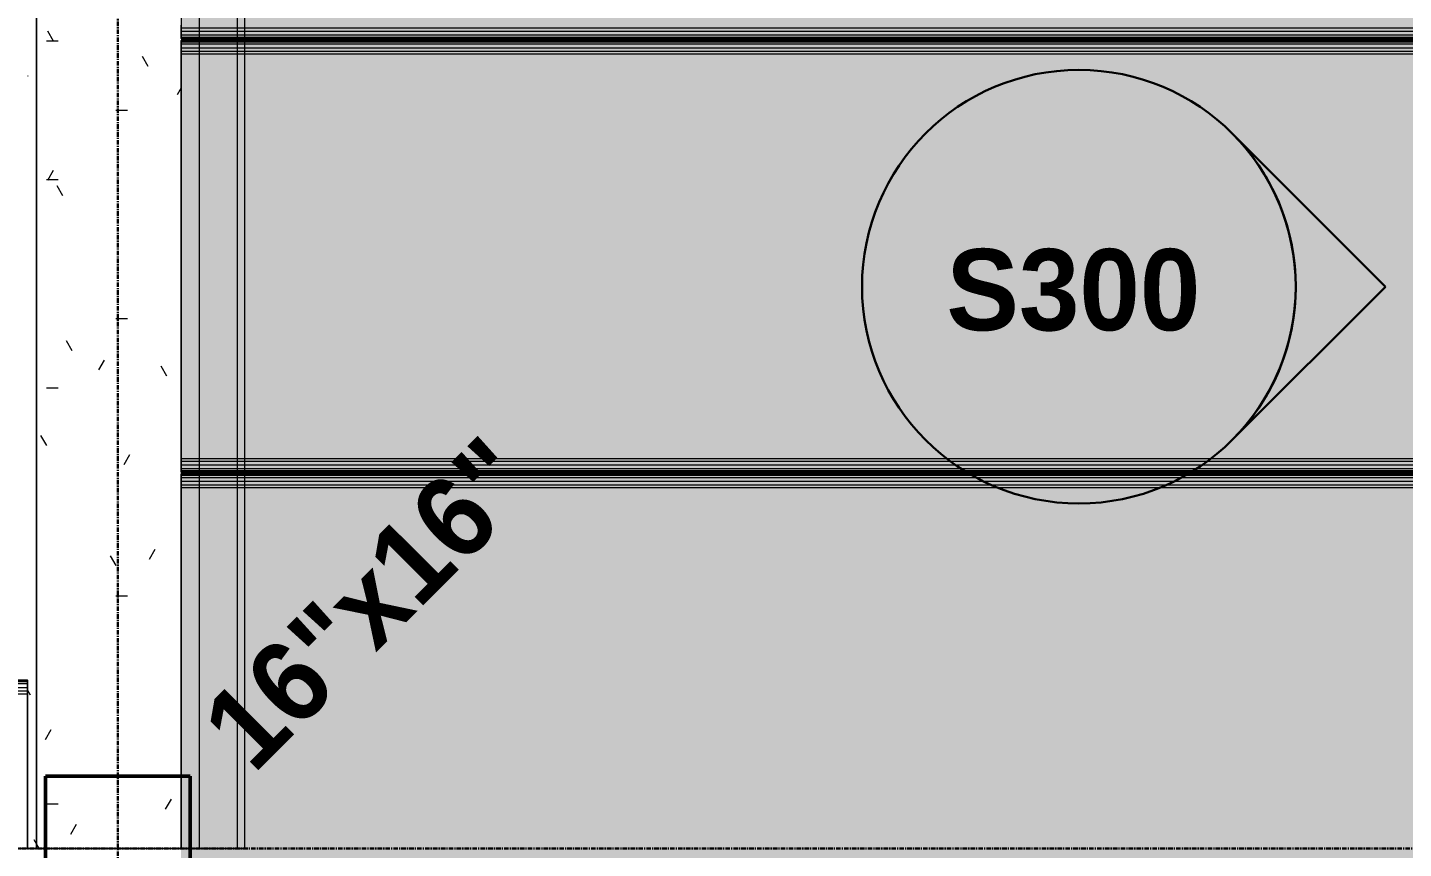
# Model space of a CAD drawing. Header units: inches. Extents: x -15746 to 650, y -81 to 12338.
# Drawn here: x -2183.3 to -2031, y 10839.2 to 10930.1 of the extents above; entities that cross this region are included whole.
import ezdxf

# ---------------------------------------------------------------- set-up
doc = ezdxf.new("R2010")
doc.units = ezdxf.units.IN
doc.header["$MEASUREMENT"] = 0
doc.linetypes.add('Grid Line 1_2_', pattern=[0.875, 0.5, -0.125, 0.125, -0.125])
for name, color, linetype, lineweight in [('G-ANNO-SYMB', 111, 'Continuous', 30), ('S-BEAM', 12, 'Continuous', 9), ('S-COLS', 52, 'Continuous', 9), ('S-COLS-IDEN', 171, 'Continuous', 30), ('S-GRID', 1, 'Continuous', 9)]:
    doc.layers.add(name, color=color, linetype=linetype, lineweight=lineweight)
doc.styles.add('Century Gothic_B', font='', dxfattribs={"height": 9})
doc.styles.get('Century Gothic_B').set_extended_font_data('Century Gothic', bold=True)
pattern_1 = [(270, (-11013.189, -2173.324), (7.68, -30.72), [1.267, -21.773, 1.267, -21.773, -122.88]), (270, (-11013.189, -2173.324), (7.68, -30.72), [-46.08, 1.267, -44.813, 1.267, -21.773, -53.76]), (270, (-11013.189, -2173.324), (7.68, -30.72), [-115.2, 1.267, -14.093, 1.267, -37.133]), (30, (-11009.349, -2184.844), (22.7643004, 22.011075), [1.267, -21.773, 1.267, -21.773, -122.88]), (30, (-11009.349, -2184.844), (22.7643004, 22.011075), [-46.08, 1.267, -44.813, 1.267, -21.773, -53.76]), (30, (-11009.349, -2184.844), (22.7643004, 22.011075), [-115.2, 1.267, -14.093, 1.267, -37.133]), (150, (-10993.989, -2188.684), (-30.4443004, 8.708925), [1.267, -21.773, 1.267, -21.773, -122.88]), (150, (-10993.989, -2188.684), (-30.4443004, 8.708925), [-46.08, 1.267, -44.813, 1.267, -21.773, -53.76]), (150, (-10993.989, -2188.684), (-30.4443004, 8.708925), [-115.2, 1.267, -14.093, 1.267, -37.133])]

# ---------------------------------------------------------------- blocks, each defined once
blk = doc.blocks.new('034100 - Precast Structural Concrete - Column - Corbels - 16_x16_-1702002-FRAMING PLAN - 1ST FLOOR')
at = {"layer": 'S-COLS'}
for p, q in [((-8.91, 8.98), (-8.98, 8.98)), ((-8.98, 8.98), (-8.98, -7.02)), ((6.94, 8.98), (-8.91, 8.98)), ((7.02, 8.98), (6.94, 8.98)), ((7.02, -7.02), (7.02, 8.98)), ((-8.98, -7.02), (-8.91, -7.02)), ((-8.91, -7.02), (6.94, -7.02)), ((6.94, -7.02), (7.02, -7.02))]:
    blk.add_line(p, q, dxfattribs=at)
at = {"layer": 'S-COLS', "lineweight": 50}
for p, q in [((-8.98, -7.02), (-8.98, 8.98)), ((-8.98, 8.98), (-8.91, 8.98)), ((-8.91, 8.98), (6.94, 8.98)), ((6.94, 8.98), (7.02, 8.98)), ((7.02, 8.98), (7.02, -7.02)), ((-8.91, -7.02), (-8.98, -7.02)), ((6.94, -7.02), (-8.91, -7.02)), ((7.02, -7.02), (6.94, -7.02))]:
    blk.add_line(p, q, dxfattribs=at)
blk = doc.blocks.new('034100 - Precast Structural Concrete - Solid Plank - 12_-V138-FRAMING PLAN - 1ST FLOOR')
at = {"layer": 'S-BEAM'}
for p, q in [((303, 23.94), (307, 23.94)), ((303, 23.9), (307, 23.9)), ((303, 23.76), (307, 23.76)), ((303, 23.76), (307, 23.76)), ((303, 23.52), (307, 23.52)), ((303, 23.09), (307, 23.09)), ((303, 23.09), (307, 23.09)), ((307, 23.9), (307, 23.94)), ((307, 23.52), (307, 23.9)), ((307, 23.9), (307, 23.76)), ((307, 23.76), (307, 23.52)), ((307, 23.52), (307, 22.7)), ((307, 5.27), (307, 23.52)), ((307, 22.7), (307, 23.09)), ((307, 23.09), (307, 22.7)), ((303, 22.7), (307, 22.7)), ((303, 22.4), (307, 22.4)), ((307, 22.7), (307, 22.4)), ((307, 22.4), (307, 5.27))]:
    blk.add_line(p, q, dxfattribs=at)
blk = doc.blocks.new('034100 - Precast Structural Concrete - Inverted Tee - IT 28IT32 _7_F _ 11_B SHELF_-1871308-FRAMING PLAN - 1ST FLOOR')
at = {"layer": 'S-BEAM'}
h = blk.add_hatch(dxfattribs=at)
h.set_pattern_fill('FP_27', color=256, style=0, pattern_type=2)
h.set_pattern_definition(pattern_1)
h.paths.add_polyline_path([(-174, 10), (-174, 8), (-166, 8), (-166, -7), (-132.5, -7), (-132.5, -13.21), (-132.38, -13.21), (-132.34, -7), (-84.5, -7), (-84.5, -13.21), (-84.38, -13.21), (-84.34, -7), (-36.5, -7), (-36.5, -13.21), (-36.38, -13.21), (-36.34, -7), (11.5, -7), (11.5, -13.21), (11.62, -13.21), (11.66, -7), (59.5, -7), (59.5, -13.21), (59.62, -13.21), (59.66, -7), (107.5, -7), (107.5, -13.21), (107.62, -13.21), (107.66, -7), (155.5, -7), (155.5, -13.21), (155.62, -13.21), (155.66, -7), (166, -7), (166, 8), (174, 8), (174, 10), (-166.08, 10)], flags=0)
h = blk.add_hatch(dxfattribs=at)
h.set_pattern_fill('FP_27', color=256, style=0, pattern_type=2)
h.set_pattern_definition(pattern_1)
h.paths.add_polyline_path([(-174, 8), (-174, -7), (-166, -7), (-166, 8), (-166.08, 8)], flags=0)
h.paths.add_polyline_path([(166, 8), (166, -7), (174, -7), (174, 8), (166.08, 8)], flags=0)
h = blk.add_hatch(dxfattribs=at)
h.set_pattern_fill('FP_28', color=256, style=0, pattern_type=2)
h.set_pattern_definition([(270, (-11013.189, -1038.268), (7.68, -21.722), [0.896, -15.396, 0.896, -15.396, -86.889]), (270, (-11013.189, -1038.268), (7.68, -21.722), [-32.583, 0.896, -31.687, 0.896, -15.396, -38.014]), (270, (-11013.189, -1038.268), (7.68, -21.722), [-81.459, 0.896, -9.965, 0.896, -26.257]), (22.208, (-11009.349, -1046.414), (26.0559108, 16.9086766), [1.185, -20.367, 1.185, -135.31]), (22.208, (-11009.349, -1046.414), (26.0559108, 16.9086766), [-22.737, -20.367, 1.185, -41.919, -71.84]), (22.208, (-11009.349, -1046.414), (26.0559108, 16.9086766), [-86.208, 1.185, -20.367, 1.185, -49.103]), (22.208, (-11009.349, -1046.414), (26.0559108, 16.9086766), [-108.945, -13.183, 1.185, -34.735]), (157.792, (-10993.989, -1049.129), (-27.152691, 4.8140186), [1.185, -20.367, 1.185, -135.31]), (157.792, (-10993.989, -1049.129), (-27.152691, 4.8140186), [-22.737, -20.367, 1.185, -41.919, -71.84]), (157.792, (-10993.989, -1049.129), (-27.152691, 4.8140186), [-86.208, 1.185, -20.367, 1.185, -49.103]), (157.792, (-10993.989, -1049.129), (-27.152691, 4.8140186), [-108.945, -13.183, 1.185, -34.735])])
h.paths.add_polyline_path([(-132.5, -13.21), (-132.5, -14), (-132.38, -14), (-132.38, -13.21)], flags=0)
h.paths.add_polyline_path([(-84.5, -13.21), (-84.5, -14), (-84.38, -14), (-84.38, -13.21)], flags=0)
h.paths.add_polyline_path([(-36.5, -13.21), (-36.5, -14), (-36.38, -14), (-36.38, -13.21)], flags=0)
h.paths.add_polyline_path([(11.5, -13.21), (11.5, -14), (11.62, -14), (11.62, -13.21)], flags=0)
h.paths.add_polyline_path([(59.5, -13.21), (59.5, -14), (59.62, -14), (59.62, -13.21)], flags=0)
h.paths.add_polyline_path([(107.5, -13.21), (107.5, -14), (107.62, -14), (107.62, -13.21)], flags=0)
h.paths.add_polyline_path([(155.5, -13.21), (155.5, -14), (155.62, -14), (155.62, -13.21)], flags=0)
for p, q in [((-174, 9), (-174, 14)), ((-174, 13.21), (-174, 8)), ((-174, 8), (-174, 9)), ((-174, 9), (174, 9)), ((174, 9), (-174, 9)), ((-174, 8), (-174, -8)), ((-174, -7), (-174, 8)), ((-174, -8), (-174, -7)), ((-174, -8), (-174, -13.21)), ((-174, -9), (-174, -8)), ((-174, -14), (-174, -9)), ((174, -9), (-174, -9)), ((-133.74, -9), (-174, -9)), ((-133.35, -9), (-133.74, -9)), ((-132.92, -9), (-133.35, -9)), ((-132.54, -9), (-132.92, -9)), ((-132.38, -9), (-132.5, -9)), ((-131.97, -9), (-132.34, -9)), ((-131.54, -9), (-131.97, -9)), ((-131.14, -9), (-131.54, -9)), ((-85.74, -9), (-131.14, -9)), ((-85.35, -9), (-85.74, -9)), ((-84.92, -9), (-85.35, -9)), ((-84.54, -9), (-84.92, -9)), ((-84.38, -9), (-84.5, -9)), ((-83.97, -9), (-84.34, -9)), ((-83.54, -9), (-83.97, -9)), ((-83.14, -9), (-83.54, -9)), ((-37.74, -9), (-83.14, -9)), ((-174, -13.21), (-174, -14)), ((174, -13.21), (-174, -13.21)), ((174, -14), (-174, -14)), ((174, -14), (-174, -14))]:
    blk.add_line(p, q, dxfattribs=at)
blk = doc.blocks.new('034100 - Precast Structural Concrete - Solid Plank - 8_-V200-FRAMING PLAN - 1ST FLOOR')
at = {"layer": 'S-BEAM', "transparency": 33554483}
h = blk.add_hatch(color=256, dxfattribs=at)
h.paths.add_polyline_path([(6.21, -23.52), (7, -23.52), (7, -23.09), (0, -23.09), (0, -23.52)], flags=0)
h.paths.add_polyline_path([(7, -22.7), (7, 22.7), (0, 22.7), (0, -22.7), (6.21, -22.7)], flags=0)
h.paths.add_polyline_path([(7, 23.09), (7, 23.52), (0, 23.52), (0, 23.09), (6.21, 23.09)], flags=0)
h = blk.add_hatch(color=256, dxfattribs=at)
h.paths.add_polyline_path([(7, -23.52), (213, -23.52), (213, -23.09), (7, -23.09)], flags=0)
h.paths.add_polyline_path([(213, -22.7), (213, 22.7), (7, 22.7), (7, -22.7)], flags=0)
h.paths.add_polyline_path([(7, 23.09), (213, 23.09), (213, 23.52), (7, 23.52)], flags=0)
for points in [[(0, -23.09), (7, -23.09), (7, -22.7), (0, -22.7)], [(213, -23.09), (213, -22.7), (7, -22.7), (7, -23.09)], [(6.21, -23.9), (7, -23.9), (7, -23.52), (0, -23.52), (0, -23.9)], [(7, -23.94), (7, -23.9), (6.21, -23.94)], [(213, -23.9), (213, -23.52), (7, -23.52), (7, -23.9)], [(213, -23.94), (213, -23.9), (7, -23.94)]]:
    blk.add_hatch(color=256, dxfattribs=at).paths.add_polyline_path(points, flags=0)
at = {"layer": 'S-BEAM'}
for p, q in [((0, 23.52), (0, -23.52)), ((0, -22.7), (0, -22.4)), ((0, -23.52), (0, -22.7)), ((0, -22.7), (0, -23.09)), ((0, -23.09), (0, -22.7)), ((0, -22.7), (7, -22.7)), ((7, -22.7), (213, -22.7)), ((0, -23.09), (7, -23.09)), ((0, -23.09), (7, -23.09)), ((0, -23.52), (0, -23.9)), ((0, -23.76), (0, -23.52)), ((7, -23.52), (0, -23.52)), ((0, -23.9), (0, -23.76)), ((7, -23.76), (0, -23.76)), ((0, -23.76), (7, -23.76)), ((0, -23.9), (0, -23.94)), ((0, -23.9), (7, -23.9)), ((0, -23.94), (7, -23.94)), ((7, -23.09), (213, -23.09)), ((7, -23.09), (213, -23.09)), ((213, -23.52), (7, -23.52)), ((213, -23.76), (7, -23.76)), ((7, -23.76), (213, -23.76)), ((7, -23.9), (213, -23.9)), ((7, -23.94), (213, -23.94))]:
    blk.add_line(p, q, dxfattribs=at)
blk = doc.blocks.new('034100 - Precast Structural Concrete - Solid Plank - 8_-V201-FRAMING PLAN - 1ST FLOOR')
at = {"layer": 'S-BEAM', "transparency": 33554483}
for points in [[(0, 23.52), (7, 23.52), (7, 23.9), (0, 23.9)], [(0, 22.7), (7, 22.7), (7, 23.09), (0, 23.09)], [(213, 23.9), (213, 23.94), (7, 23.9)], [(213, 23.52), (213, 23.9), (7, 23.9), (7, 23.52)], [(213, 22.7), (213, 23.09), (7, 23.09), (7, 22.7)], [(0, -23.09), (7, -23.09), (7, -22.7), (0, -22.7)], [(120.35, -23.09), (213, -23.09), (213, -22.7), (7, -22.7), (7, -23.09)], [(6.21, -23.9), (7, -23.9), (7, -23.52), (0, -23.52), (0, -23.9)], [(7, -23.94), (7, -23.9), (6.21, -23.94)], [(213, -23.9), (213, -23.52), (7, -23.52), (7, -23.9), (120.35, -23.9)]]:
    blk.add_hatch(color=256, dxfattribs=at).paths.add_polyline_path(points, flags=0)
h = blk.add_hatch(color=256, dxfattribs=at)
h.paths.add_polyline_path([(6.21, -23.52), (7, -23.52), (7, -23.09), (0, -23.09), (0, -23.52)], flags=0)
h.paths.add_polyline_path([(7, -22.7), (7, 22.7), (0, 22.7), (0, -22.7), (6.21, -22.7)], flags=0)
h.paths.add_polyline_path([(7, 23.09), (7, 23.52), (0, 23.52), (0, 23.09), (6.21, 23.09)], flags=0)
h = blk.add_hatch(color=256, dxfattribs=at)
h.paths.add_polyline_path([(213, -23.52), (213, -23.09), (7, -23.09), (7, -23.52), (120.35, -23.52)], flags=0)
h.paths.add_polyline_path([(7, -22.7), (213, -22.7), (213, 22.7), (7, 22.7), (7, 7.01)], flags=0)
h.paths.add_polyline_path([(7, 23.09), (213, 23.09), (213, 23.52), (7, 23.52)], flags=0)
at = {"layer": 'S-BEAM'}
for p, q in [((0, 23.94), (0, 23.9)), ((0, 23.94), (7, 23.94)), ((0, 23.76), (0, 23.9)), ((0, 23.9), (0, 23.52)), ((0, 23.9), (7, 23.9)), ((0, 23.52), (0, 23.76)), ((0, 23.76), (7, 23.76)), ((0, 23.76), (7, 23.76)), ((0, 22.7), (0, 23.52)), ((0, 23.52), (0, -23.52)), ((0, 23.52), (7, 23.52)), ((0, 22.7), (0, 23.09)), ((0, 23.09), (0, 22.7)), ((0, 23.09), (7, 23.09)), ((0, 23.09), (7, 23.09)), ((7, 23.94), (213, 23.94)), ((7, 23.9), (213, 23.9)), ((7, 23.76), (213, 23.76)), ((7, 23.76), (213, 23.76)), ((7, 23.52), (213, 23.52)), ((7, 23.09), (213, 23.09)), ((7, 23.09), (213, 23.09)), ((0, 22.4), (0, 22.7)), ((0, 22.7), (7, 22.7)), ((0, -22.4), (0, 22.4)), ((0, 22.4), (7, 22.4)), ((7, 22.7), (213, 22.7)), ((7, 22.4), (213, 22.4)), ((0, -22.7), (0, -22.4)), ((0, -22.4), (7, -22.4)), ((0, -23.52), (0, -22.7)), ((0, -22.7), (0, -23.09)), ((0, -23.09), (0, -22.7)), ((0, -22.7), (7, -22.7)), ((7, -22.4), (213, -22.4)), ((7, -22.7), (213, -22.7)), ((0, -23.09), (7, -23.09)), ((0, -23.09), (7, -23.09)), ((0, -23.52), (0, -23.9)), ((0, -23.76), (0, -23.52)), ((7, -23.52), (0, -23.52)), ((0, -23.9), (0, -23.76)), ((7, -23.76), (0, -23.76)), ((0, -23.76), (7, -23.76)), ((0, -23.9), (0, -23.94)), ((0, -23.9), (7, -23.9)), ((0, -23.94), (7, -23.94)), ((7, -23.09), (213, -23.09)), ((7, -23.09), (213, -23.09)), ((213, -23.52), (7, -23.52)), ((213, -23.76), (7, -23.76)), ((7, -23.76), (213, -23.76)), ((7, -23.9), (213, -23.9)), ((7, -23.94), (213, -23.94))]:
    blk.add_line(p, q, dxfattribs=at)
blk = doc.blocks.new('034100 - Precast Structural Concrete - Solid Plank - 8_-V202-FRAMING PLAN - 1ST FLOOR')
at = {"layer": 'S-BEAM', "transparency": 33554483}
for points in [[(6.21, 23.52), (7, 23.52), (7, 23.9), (0, 23.9), (0, 23.52)], [(6.21, 22.7), (7, 22.7), (7, 23.09), (0, 23.09), (0, 22.7), (1, 22.7)], [(213, 23.52), (213, 23.9), (7, 23.9), (7, 23.52), (120.35, 23.52)], [(7, 22.7), (213, 22.7), (213, 23.09), (7, 23.09)]]:
    blk.add_hatch(color=256, dxfattribs=at).paths.add_polyline_path(points, flags=0)
h = blk.add_hatch(color=256, dxfattribs=at)
h.paths.add_polyline_path([(5, -23.52), (5, -23.09), (1, -23.09), (1, -23.52), (4.21, -23.52)], flags=0)
h.paths.add_polyline_path([(4.21, -22.7), (5, -22.7), (5, -17.57), (1, -17.57), (1, -22.7)], flags=0)
h.paths.add_polyline_path([(1, -17.56), (7, -17.56), (7, 22.7), (0, 22.7), (0, -9.56), (1, -9.56), (1, -9.64)], flags=0)
h.paths.add_polyline_path([(1, 23.09), (7, 23.09), (7, 23.52), (0, 23.52), (0, 23.09)], flags=0)
h = blk.add_hatch(color=256, dxfattribs=at)
h.paths.add_polyline_path([(5, -23.52), (213, -23.52), (213, -23.09), (5, -23.09)], flags=0)
h.paths.add_polyline_path([(213, -22.7), (213, 22.7), (7, 22.7), (7, -17.56), (5, -17.57), (5, -22.7), (120.35, -22.7)], flags=0)
h.paths.add_polyline_path([(7, 23.09), (213, 23.09), (213, 23.52), (7, 23.52)], flags=0)
h = blk.add_hatch(color=256, dxfattribs=at)
h.paths.add_polyline_path([(0, -23.52), (1, -23.52), (1, -23.09), (0, -23.09)], flags=0)
h.paths.add_polyline_path([(0, -22.7), (1, -22.7), (1, -17.57), (0, -17.57)], flags=0)
h.paths.add_polyline_path([(1, -17.56), (1, -9.56), (0, -9.56), (0, -17.56)], flags=0)
at = {"layer": 'S-BEAM'}
for p, q in [((0, 23.94), (0, 23.9)), ((0, 23.94), (7, 23.94)), ((0, 23.76), (0, 23.9)), ((0, 23.9), (0, 23.52)), ((0, 23.9), (7, 23.9)), ((0, 23.52), (0, 23.76)), ((0, 23.76), (7, 23.76)), ((0, 23.76), (7, 23.76)), ((0, 22.7), (0, 23.52)), ((0, 23.52), (0, -9.56)), ((0, 23.52), (7, 23.52)), ((0, 22.7), (0, 23.09)), ((0, 23.09), (0, 22.7)), ((0, 23.09), (7, 23.09)), ((0, 23.09), (7, 23.09)), ((7, 23.94), (213, 23.94)), ((7, 23.9), (213, 23.9)), ((7, 23.76), (213, 23.76)), ((7, 23.76), (213, 23.76)), ((7, 23.52), (213, 23.52)), ((7, 23.09), (213, 23.09)), ((7, 23.09), (213, 23.09)), ((0, 22.4), (0, 22.7)), ((0, 22.7), (7, 22.7)), ((0, -9.56), (0, 22.4)), ((0, 22.4), (7, 22.4)), ((7, 22.7), (213, 22.7)), ((7, 22.4), (213, 22.4)), ((0, -9.63), (0, -9.56)), ((0, -9.56), (0, -9.63)), ((0, -17.56), (0, -9.64)), ((0, -9.64), (0, -17.56))]:
    blk.add_line(p, q, dxfattribs=at)
blk = doc.blocks.new('Elevation - Filled Arrow-1738296-FRAMING PLAN - 1ST FLOOR')
at = {"layer": 'G-ANNO-SYMB'}
for start, end in [(360, 180), (180, 360)]:
    blk.add_arc((0, 0), 0.25, start, end, dxfattribs=at)
blk = doc.blocks.new('Elevation - Filled Arrow-1738116-FRAMING PLAN - 1ST FLOOR')
at = {"layer": 'G-ANNO-SYMB', "lineweight": 9}
h = blk.add_hatch(color=256, dxfattribs=at)
edge = h.paths.add_edge_path(flags=0)
edge.add_line((0, 0.3536), (0.1768, 0.1768))
edge.add_arc((0, 0), 0.25, 45, 135)
edge.add_line((-0.1768, 0.1768), (0, 0.3536))
at = {"layer": 'G-ANNO-SYMB'}
for p, q in [((0, 0.3536), (-0.1768, 0.1768)), ((0.1768, 0.1768), (0, 0.3536))]:
    blk.add_line(p, q, dxfattribs=at)
blk.add_arc((0, 0), 0.25, 45, 135, dxfattribs=at)

msp = doc.modelspace()

# ---------------------------------------------------------------- linework, layer by layer
at = {"layer": 'S-GRID', "linetype": 'Grid Line 1_2_', "lineweight": 30}
for p, q in [((-2173.32374, 9772.6103), (-2173.32374, 12288.55505)), ((-1814.20638, 10839.1894), (-4076.95, 10839.1894))]:
    msp.add_line(p, q, dxfattribs=at)

# ---------------------------------------------------------------- block references
at = {"layer": 'G-ANNO-SYMB', "xscale": 95.99999999999994, "yscale": 95.99999999999994, "zscale": 95.99999999999994}
msp.add_blockref('Elevation - Filled Arrow-1738296-FRAMING PLAN - 1ST FLOOR', (-2066.9653, 10901.38066), dxfattribs=at)
at = {"layer": 'G-ANNO-SYMB', "extrusion": (0, 0, -1), "xscale": 95.99999999999994, "yscale": 95.99999999999994, "zscale": 95.99999999999994, "rotation": 90.00000000000038}
msp.add_blockref('Elevation - Filled Arrow-1738116-FRAMING PLAN - 1ST FLOOR', (2066.9653, 10901.38066), dxfattribs=at)
at = {"layer": 'S-BEAM', "rotation": 89.99999999999991}
msp.add_blockref('034100 - Precast Structural Concrete - Inverted Tee - IT 28IT32 _7_F _ 11_B SHELF_-1871308-FRAMING PLAN - 1ST FLOOR', (-2173.32374, 11013.1894), dxfattribs=at)
at = {"layer": 'S-BEAM'}
for name, p in [('034100 - Precast Structural Concrete - Solid Plank - 8_-V200-FRAMING PLAN - 1ST FLOOR', (-2166.32374, 10952.74845)), ('034100 - Precast Structural Concrete - Solid Plank - 8_-V201-FRAMING PLAN - 1ST FLOOR', (-2166.32374, 10904.74845)), ('034100 - Precast Structural Concrete - Solid Plank - 8_-V202-FRAMING PLAN - 1ST FLOOR', (-2166.32374, 10856.74845)), ('034100 - Precast Structural Concrete - Solid Plank - 12_-V138-FRAMING PLAN - 1ST FLOOR', (-2490.32374, 10833.92089))]:
    msp.add_blockref(name, p, dxfattribs=at)
at = {"layer": 'S-COLS', "rotation": 90.0000000000016}
msp.add_blockref('034100 - Precast Structural Concrete - Column - Corbels - 16_x16_-1702002-FRAMING PLAN - 1ST FLOOR', (-2172.33948, 10840.17365), dxfattribs=at)

# ---------------------------------------------------------------- texts
at = {"layer": 'G-ANNO-SYMB', "lineweight": 9, "insert": (-2081.62383, 10905.55427), "char_height": 9, "width": 34.542, "attachment_point": 1, "style": 'Century Gothic_B'}
msp.add_mtext('S300', dxfattribs=at)
at = {"layer": 'S-COLS-IDEN', "lineweight": 9, "insert": (-2164.67587, 10853.69142), "char_height": 9, "width": 54.843, "attachment_point": 1, "rotation": 45, "style": 'Century Gothic_B'}
msp.add_mtext('16"x16"', dxfattribs=at)

doc.saveas('drawing.dxf')
